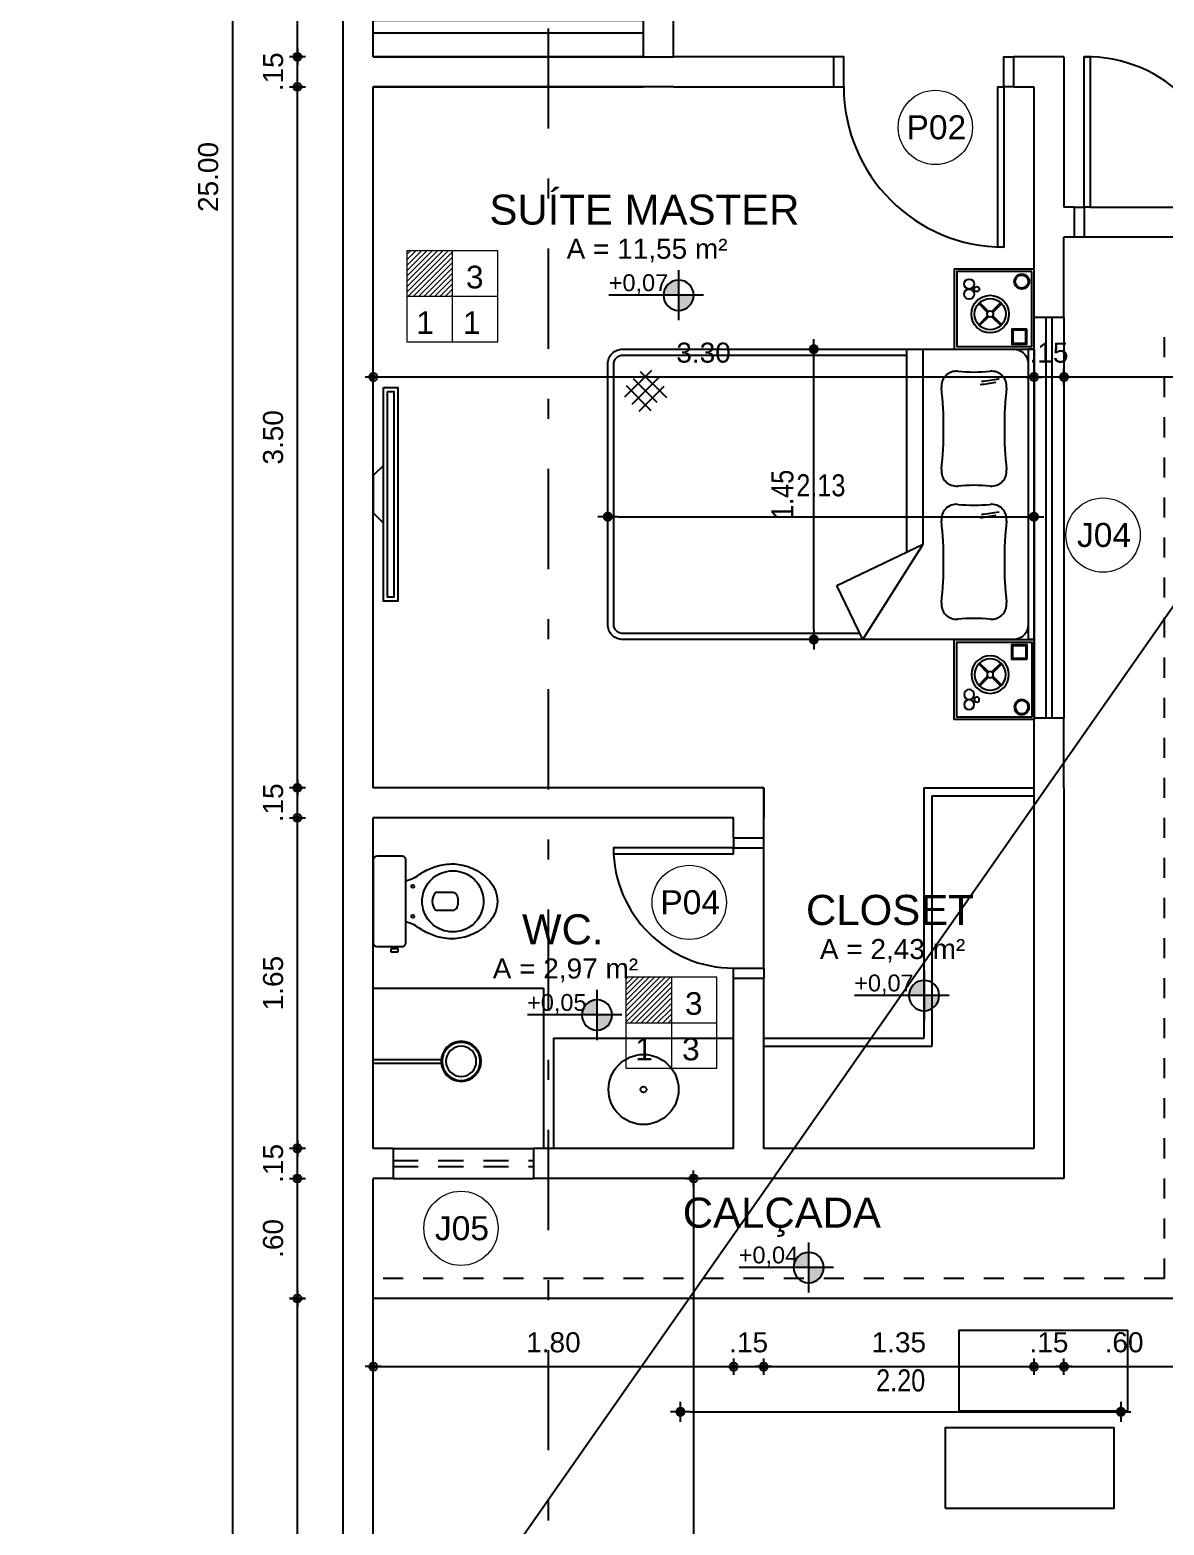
# Model space of a CAD drawing. Header units: millimetres. Extents: x 0 to 5100, y -1 to 1869.
# Drawn here: x 4687.75 to 4693.41, y 980.47 to 987.93 of the extents above; entities that cross this region are included whole.
import ezdxf
from ezdxf.enums import TextEntityAlignment as Align

# ---------------------------------------------------------------- set-up
doc = ezdxf.new("R2010")
doc.units = ezdxf.units.MM
doc.header["$LTSCALE"] = 20
for name, pattern in [('DASHDOT', [1, 0.5, -0.25, 0, -0.25]), ('HIDDEN', [0.375, 0.25, -0.125]), ('HIDDEN2', [0.1875, 0.125, -0.0625])]:
    doc.linetypes.add(name, pattern=pattern)
for name, color, linetype in [('0-COTAS', 8, 'Continuous'), ('01', 4, 'Continuous'), ('a-pem-m', 6, 'Continuous'), ('A-PEN-08', 8, 'Continuous'), ('A-PEN-C', 4, 'Continuous'), ('A-PEN-G', 3, 'Continuous'), ('A-PEN-M', 6, 'Continuous'), ('A-PEN-R', 1, 'Continuous'), ('BANHEIRO', 6, 'Continuous'), ('Calçada', 1, 'Continuous'), ('COTA', 7, 'Continuous'), ('COTAS', 7, 'Continuous'), ('JANELAS_EXTERNO', 3, 'Continuous'), ('JANELAS_INTERNO', 3, 'Continuous'), ('L-Texto', 30, 'Continuous'), ('MÓVEIS', 233, 'Continuous'), ('NIVEIS', 1, 'Continuous'), ('PAREDE2.5', 5, 'Continuous'), ('portas', 4, 'Continuous'), ('QUADRA', 4, 'Continuous')]:
    doc.layers.add(name, color=color, linetype=linetype)
doc.layers.add('BLOCOS', color=4, linetype='Continuous', lineweight=9)
doc.layers.add('ESPC', color=3, linetype='Continuous', lineweight=18)
doc.styles.add('CARIMBO_DADOS', font='arial.ttf', dxfattribs={"height": 0.1})
doc.styles.add('F2', font='ARIALN.TTF')
doc.styles.add('REGUA80', font='arial.ttf', dxfattribs={"height": 1})
doc.styles.get("Standard").update_dxf_attribs({"font": 'arial.ttf'})
doc.styles.add('T20', font='PORT2', dxfattribs={"height": 0.2})
doc.styles.add('TEXT', font='arial.ttf')
doc.dimstyles.new('ARQUITETURA', dxfattribs={"dimtxt": 0.11, "dimasz": 0.05, "dimexe": 0.1, "dimexo": 0, "dimgap": 0.1, "dimtad": 1, "dimzin": 5, "dimdsep": 46, "dimtxsty": 'F2', "dimblk": 'COTA', "dimcen": 0, "dimse1": 1, "dimse2": 1, "dimadec": 0, "dimazin": 0, "dimtfac": 2, "dimtix": 1, "dimtmove": 2, "dimatfit": 3, "dimldrblk": 'COTA', "dimfxl": 1, "dimtolj": 1, "dimtzin": 5, "dimarcsym": 0})
doc.dimstyles.get("Standard").update_dxf_attribs({"dimtxt": 0.18, "dimasz": 0.18, "dimexe": 0.18, "dimexo": 0.0625, "dimgap": 0.09, "dimtad": 0, "dimtih": 1, "dimtoh": 1, "dimdec": 4, "dimzin": 0, "dimdsep": 46, "dimtxsty": 'Standard', "dimcen": 0.09, "dimadec": 0, "dimazin": 0, "dimtfac": 1, "dimtdec": 4, "dimtofl": 0, "dimtmove": 0, "dimatfit": 3, "dimfxl": 1, "dimtolj": 1, "dimtzin": 0, "dimarcsym": 0})

# ---------------------------------------------------------------- blocks, each defined once
blk = doc.blocks.new('CamaCasal03')
at = {"layer": 'a-pem-m'}
for p, q in [((0, 0.725), (0.03, 0.725)), ((0, -0.725), (0, 0.725)), ((0.03, -0.725), (0.03, 0.725)), ((0.8563, 0.725), (0.5557, 0.2489)), ((0.8563, 0.725), (0.9866, 0.4548)), ((0.9866, 0.4548), (0.5557, 0.2489)), ((0.5557, 0.2489), (0.5557, -0.725)), ((0.6357, 0.2871), (0.6357, -0.725)), ((1.9734, -0.4155), (1.8489, -0.5401)), ((2.0387, -0.5433), (1.9146, -0.4192)), ((1.968, -0.614), (1.8369, -0.483)), ((2.0088, -0.4509), (1.8691, -0.5905)), ((2.0033, -0.5787), (1.8847, -0.46)), ((2.0441, -0.4862), (1.9099, -0.6205)), ((0, -0.725), (0.03, -0.725))]:
    blk.add_line(p, q, dxfattribs=at)
for points in [[(0.03, 0.65, -0.414214), (0.105, 0.725), (2.055, 0.725, -0.414214), (2.13, 0.65), (2.13, -0.65, -0.414214), (2.055, -0.725), (0.105, -0.725, -0.414214), (0.03, -0.65)], [(0.8707, 0.695), (2.055, 0.695, -0.414214), (2.1, 0.65), (2.1, -0.65, -0.414214), (2.055, -0.695), (0.6357, -0.695, -0.260729)]]:
    blk.add_lwpolyline(points, format="xyb", dxfattribs=at)
for centre, radius, start, end in [((0.2132, 0.5483), 0.075, 84.82719, 186.04557), ((0.301, 1.5181), 0.8988, 264.82719, 275.17281), ((0.3888, 0.5483), 0.075, 353.95443, 95.17281), ((-1.7863, 0.3366), 1.9357, 353.95443, 6.04557), ((2.3883, 0.3366), 1.9357, 173.95443, 186.04557), ((0.2132, 0.1248), 0.075, 173.95443, 275.17281), ((0.3511, -0.7948), 0.8988, 95.55336, 101.22803), ((0.3667, -0.7773), 0.8988, 96.1446, 101.22803), ((0.3888, 0.1248), 0.075, 264.82719, 6.04557), ((0.301, -0.845), 0.8988, 84.82719, 95.17281), ((0.2132, -0.1161), 0.075, 84.82719, 186.04557), ((0.301, 0.8537), 0.8988, 264.82719, 275.17281), ((0.3888, -0.1161), 0.075, 353.95443, 95.17281), ((-1.7863, -0.3279), 1.9357, 353.95443, 6.04557), ((2.3883, -0.3279), 1.9357, 173.95443, 186.04557), ((0.2132, -0.5397), 0.075, 173.95443, 275.17281), ((0.3511, -1.4593), 0.8988, 95.55336, 101.22803), ((0.3667, -1.4418), 0.8988, 96.1446, 101.22803), ((0.3888, -0.5397), 0.075, 264.82719, 6.04557), ((0.301, -1.5094), 0.8988, 84.82719, 95.17281)]:
    blk.add_arc(centre, radius, start, end, dxfattribs=at)
blk = doc.blocks.new('MesaCanto01')
at = {"layer": 'a-pem-m'}
for points in [[(0, -0.4), (0.4, -0.4), (0.4, 0), (0, 0)], [(0.0125, -0.3875), (0.3875, -0.3875), (0.3875, -0.0125), (0.0125, -0.0125)], [(0.0425, -0.095), (0.1075, -0.095), (0.1075, -0.03), (0.0425, -0.03)]]:
    blk.add_lwpolyline(points, close=True, dxfattribs=at)
for points in [[(0.0375, -0.1), (0.1125, -0.1), (0.1125, -0.025), (0.0375, -0.025), (0.0375, -0.1)], [(0.2072, -0.1664), (0.1628, -0.122)], [(0.2116, -0.162), (0.1672, -0.1176)], [(0.2288, -0.162), (0.2732, -0.1176)], [(0.2332, -0.1664), (0.2776, -0.122)], [(0.1628, -0.228), (0.2072, -0.1836)], [(0.1672, -0.2324), (0.2116, -0.188)], [(0.2732, -0.2324), (0.2288, -0.188)], [(0.2776, -0.228), (0.2332, -0.1836)]]:
    blk.add_lwpolyline(points, dxfattribs=at)
for centre, radius in [((0.2202, -0.175), 0.0937), ((0.2202, -0.175), 0.0781), ((0.2202, -0.175), 0.0156), ((0.2875, -0.3), 0.0125), ((0.325, -0.275), 0.025), ((0.0625, -0.3375), 0.0375), ((0.0625, -0.3375), 0.0325), ((0.325, -0.325), 0.025)]:
    blk.add_circle(centre, radius, dxfattribs=at)
blk = doc.blocks.new('Bacia01cx')
at = {"layer": 'a-pem-m'}
for p, q in [((0.124, -0.2365), (0.088, -0.2365)), ((0.088, -0.2365), (0.088, -0.2525)), ((0.088, -0.2525), (0.106, -0.2525)), ((0.091, -0.225), (0.091, -0.2365)), ((0.106, -0.2525), (0.124, -0.2525)), ((0.121, -0.2365), (0.121, -0.225)), ((0.124, -0.2525), (0.124, -0.2365))]:
    blk.add_line(p, q, dxfattribs=at)
for points in [[(0, 0), (0, -0.207, 0.418036), (0.018, -0.225), (0.1435, -0.225, 0.424217), (0.1625, -0.207), (0.1625, 0.2066, 0.430132), (0.1435, 0.225), (0.121, 0.225), (0.091, 0.225), (0.018, 0.225, 0.418036), (0, 0.207)], [(0.2445, 0, -0.18052), (0.282, 0.1, -0.167158), (0.367, 0.1495, -0.1), (0.427, 0.1495, -0.096291), (0.477, 0.13, -0.13332), (0.527, 0.081, -0.150886), (0.5505, 0, -0.150886), (0.527, -0.081, -0.13332), (0.477, -0.13, -0.096291), (0.427, -0.1495, -0.1), (0.367, -0.1495, -0.167158), (0.282, -0.1, -0.18052)], [(0.419, 0.03, 0.276984), (0.397, 0.0445), (0.312, 0.0445, 0.393258), (0.312, -0.0445), (0.397, -0.0445, 0.276984), (0.419, -0.03, 0.2)]]:
    blk.add_lwpolyline(points, format="xyb", close=True, dxfattribs=at)
blk.add_lwpolyline([(0.1625, 0.1028), (0.187, 0.1105, 0.060779), (0.22, 0.1265, -0.06199), (0.277, 0.1605, -0.067868), (0.347, 0.1825, -0.08648), (0.427, 0.1845, -0.085166), (0.507, 0.159, -0.098298), (0.582, 0.1, -0.182004), (0.62, 0, -0.182004), (0.582, -0.1, -0.098298), (0.507, -0.159, -0.085166), (0.427, -0.1845, -0.08648), (0.347, -0.1825, -0.067868), (0.277, -0.1605, -0.06199), (0.22, -0.1265, 0.060779), (0.187, -0.1105), (0.1625, -0.1028)], format="xyb", dxfattribs=at)
for centre in [(0.1977, 0.075), (0.1977, -0.075)]:
    blk.add_circle(centre, 0.0075, dxfattribs=at)
blk = doc.blocks.new('Chuveiro01')
at = {"layer": '01'}
for p, q in [((0.01, 0), (-0.01, 0)), ((-0.01, 0), (-0.01, -0.3396)), ((0.01, -0.3396), (0.01, 0))]:
    blk.add_line(p, q, dxfattribs=at)
for radius in [0.1, 0.095, 0.0758]:
    blk.add_circle((0, -0.4391), radius, dxfattribs=at)
blk = doc.blocks.new('CIRCULOS')
at = {"layer": 'COTAS'}
for p, q in [((-4, 0), (4, 0)), ((0, 4), (0, -4))]:
    blk.add_line(p, q, dxfattribs=at)
for radius in [2, 1]:
    blk.add_circle((0, 0), radius, dxfattribs=at)
blk = doc.blocks.new('*D143')
at = {"layer": 'PAREDE2.5', "color": 8, "lineweight": -2, "ltscale": 0.05}
blk.add_line((4689.0843, 974.8586), (4689.0843, 981.5886), dxfattribs=at)
at = {"layer": 'PAREDE2.5', "color": 8, "lineweight": -2, "ltscale": 0.05, "xscale": 0.01, "yscale": 0.01, "zscale": 0.01}
for p, rotation in [((4689.0843, 981.5986), 90), ((4689.0843, 974.8486), 270)]:
    blk.add_blockref('CIRCULOS', p, dxfattribs=dict(at, rotation=rotation))
at = {"layer": 'PAREDE2.5', "color": 230, "ltscale": 0.05, "insert": (4688.9632, 978.2236), "char_height": 0.1, "attachment_point": 5, "rotation": 90, "style": 'CARIMBO_DADOS'}
blk.add_mtext('\\A1;6.75', dxfattribs=at)
blk = doc.blocks.new('*D144')
at = {"layer": 'PAREDE2.5', "color": 8, "lineweight": -2, "ltscale": 0.05}
blk.add_line((4689.0843, 981.6086), (4689.0843, 982.1886), dxfattribs=at)
at = {"layer": 'PAREDE2.5', "color": 8, "lineweight": -2, "ltscale": 0.05, "xscale": 0.01, "yscale": 0.01, "zscale": 0.01}
for p, rotation in [((4689.0843, 982.1986), 90), ((4689.0843, 981.5986), 270)]:
    blk.add_blockref('CIRCULOS', p, dxfattribs=dict(at, rotation=rotation))
at = {"layer": 'PAREDE2.5', "color": 230, "ltscale": 0.05, "insert": (4688.9632, 981.8986), "char_height": 0.1, "attachment_point": 5, "rotation": 90, "style": 'CARIMBO_DADOS'}
blk.add_mtext('\\A1;.60', dxfattribs=at)
blk = doc.blocks.new('*D145')
at = {"layer": 'PAREDE2.5', "color": 8, "lineweight": -2, "ltscale": 0.05}
for p, q in [((4689.0843, 982.3586), (4689.0843, 982.3686)), ((4689.0843, 982.1986), (4689.0843, 982.3486)), ((4689.0843, 982.1886), (4689.0843, 982.1786))]:
    blk.add_line(p, q, dxfattribs=at)
at = {"layer": 'PAREDE2.5', "color": 8, "lineweight": -2, "ltscale": 0.05, "xscale": 0.01, "yscale": 0.01, "zscale": 0.01}
for p, rotation in [((4689.0843, 982.3486), 270), ((4689.0843, 982.1986), 90)]:
    blk.add_blockref('CIRCULOS', p, dxfattribs=dict(at, rotation=rotation))
at = {"layer": 'PAREDE2.5', "color": 230, "ltscale": 0.05, "insert": (4688.9632, 982.2736), "char_height": 0.1, "attachment_point": 5, "rotation": 90, "style": 'CARIMBO_DADOS'}
blk.add_mtext('\\A1;.15', dxfattribs=at)
blk = doc.blocks.new('*D146')
at = {"layer": 'PAREDE2.5', "color": 8, "lineweight": -2, "ltscale": 0.05}
blk.add_line((4689.0843, 982.3586), (4689.0843, 983.9886), dxfattribs=at)
at = {"layer": 'PAREDE2.5', "color": 8, "lineweight": -2, "ltscale": 0.05, "xscale": 0.01, "yscale": 0.01, "zscale": 0.01}
for p, rotation in [((4689.0843, 983.9986), 90), ((4689.0843, 982.3486), 270)]:
    blk.add_blockref('CIRCULOS', p, dxfattribs=dict(at, rotation=rotation))
at = {"layer": 'PAREDE2.5', "color": 230, "ltscale": 0.05, "insert": (4688.9632, 983.1736), "char_height": 0.1, "attachment_point": 5, "rotation": 90, "style": 'CARIMBO_DADOS'}
blk.add_mtext('\\A1;1.65', dxfattribs=at)
blk = doc.blocks.new('*D147')
at = {"layer": 'PAREDE2.5', "color": 8, "lineweight": -2, "ltscale": 0.05}
for p, q in [((4689.0843, 984.1586), (4689.0843, 984.1686)), ((4689.0843, 983.9986), (4689.0843, 984.1486)), ((4689.0843, 983.9886), (4689.0843, 983.9786))]:
    blk.add_line(p, q, dxfattribs=at)
at = {"layer": 'PAREDE2.5', "color": 8, "lineweight": -2, "ltscale": 0.05, "xscale": 0.01, "yscale": 0.01, "zscale": 0.01}
for p, rotation in [((4689.0843, 984.1486), 270), ((4689.0843, 983.9986), 90)]:
    blk.add_blockref('CIRCULOS', p, dxfattribs=dict(at, rotation=rotation))
at = {"layer": 'PAREDE2.5', "color": 230, "ltscale": 0.05, "insert": (4688.9632, 984.0736), "char_height": 0.1, "attachment_point": 5, "rotation": 90, "style": 'CARIMBO_DADOS'}
blk.add_mtext('\\A1;.15', dxfattribs=at)
blk = doc.blocks.new('*D148')
at = {"layer": 'PAREDE2.5', "color": 8, "lineweight": -2, "ltscale": 0.05}
blk.add_line((4689.0843, 984.1586), (4689.0843, 987.6386), dxfattribs=at)
at = {"layer": 'PAREDE2.5', "color": 8, "lineweight": -2, "ltscale": 0.05, "xscale": 0.01, "yscale": 0.01, "zscale": 0.01}
for p, rotation in [((4689.0843, 987.6486), 90), ((4689.0843, 984.1486), 270)]:
    blk.add_blockref('CIRCULOS', p, dxfattribs=dict(at, rotation=rotation))
at = {"layer": 'PAREDE2.5', "color": 230, "ltscale": 0.05, "insert": (4688.9632, 985.8986), "char_height": 0.1, "attachment_point": 5, "rotation": 90, "style": 'CARIMBO_DADOS'}
blk.add_mtext('\\A1;3.50', dxfattribs=at)
blk = doc.blocks.new('*D149')
at = {"layer": 'PAREDE2.5', "color": 8, "lineweight": -2, "ltscale": 0.05}
for p, q in [((4689.0843, 987.8086), (4689.0843, 987.8186)), ((4689.0843, 987.6486), (4689.0843, 987.7986)), ((4689.0843, 987.6386), (4689.0843, 987.6286))]:
    blk.add_line(p, q, dxfattribs=at)
at = {"layer": 'PAREDE2.5', "color": 8, "lineweight": -2, "ltscale": 0.05, "xscale": 0.01, "yscale": 0.01, "zscale": 0.01}
for p, rotation in [((4689.0843, 987.7986), 270), ((4689.0843, 987.6486), 90)]:
    blk.add_blockref('CIRCULOS', p, dxfattribs=dict(at, rotation=rotation))
at = {"layer": 'PAREDE2.5', "color": 230, "ltscale": 0.05, "insert": (4688.9632, 987.7236), "char_height": 0.1, "attachment_point": 5, "rotation": 90, "style": 'CARIMBO_DADOS'}
blk.add_mtext('\\A1;.15', dxfattribs=at)
blk = doc.blocks.new('*D150')
at = {"layer": 'PAREDE2.5', "color": 8, "lineweight": -2, "ltscale": 0.05}
blk.add_line((4689.0843, 987.8086), (4689.0843, 990.9886), dxfattribs=at)
at = {"layer": 'PAREDE2.5', "color": 8, "lineweight": -2, "ltscale": 0.05, "xscale": 0.01, "yscale": 0.01, "zscale": 0.01}
for p, rotation in [((4689.0843, 990.9986), 90), ((4689.0843, 987.7986), 270)]:
    blk.add_blockref('CIRCULOS', p, dxfattribs=dict(at, rotation=rotation))
at = {"layer": 'PAREDE2.5', "color": 230, "ltscale": 0.05, "insert": (4688.9632, 989.3986), "char_height": 0.1, "attachment_point": 5, "rotation": 90, "style": 'CARIMBO_DADOS'}
blk.add_mtext('\\A1;3.20', dxfattribs=at)
blk = doc.blocks.new('*D131')
at = {"layer": 'PAREDE2.5', "color": 8, "lineweight": -2, "ltscale": 0.05}
blk.add_line((4688.7601, 999.6886), (4688.7601, 974.7086), dxfattribs=at)
at = {"layer": 'PAREDE2.5', "color": 8, "lineweight": -2, "ltscale": 0.05, "xscale": 0.01, "yscale": 0.01, "zscale": 0.01}
for p, rotation in [((4688.7601, 999.6986), 90), ((4688.7601, 974.6986), 270)]:
    blk.add_blockref('CIRCULOS', p, dxfattribs=dict(at, rotation=rotation))
at = {"layer": 'PAREDE2.5', "color": 230, "ltscale": 0.05, "insert": (4688.6391, 987.1986), "char_height": 0.1, "attachment_point": 5, "rotation": 90, "style": 'CARIMBO_DADOS'}
blk.add_mtext('\\A1;25.00', dxfattribs=at)
blk = doc.blocks.new('cotas')
at = {"layer": 'L-Texto'}
h = blk.add_hatch(color=6, dxfattribs=at)
h.paths.add_polyline_path([(0.135, 0, 0.414214), (0, 0.135), (0, 0)])
h.paths.add_polyline_path([(0, 0), (-0.135, 0, 0.414214), (0, -0.135)])
for p, q in [((0, 0.223), (0, -0.223)), ((-0.223, 0), (0.621, 0))]:
    blk.add_line(p, q, dxfattribs=at)
blk.add_circle((0, 0), 0.135, dxfattribs=at)
at = {"layer": 'L-Texto', "color": 6, "style": 'T20'}
blk.add_attdef('COTA', (0.167, 0.038), '', height=0.15, dxfattribs=at)
blk = doc.blocks.new('*D188')
at = {"layer": 'PAREDE2.5', "color": 8, "lineweight": -2, "ltscale": 0.05}
blk.add_line((4689.4731, 981.2585), (4691.2531, 981.2585), dxfattribs=at)
at = {"layer": 'PAREDE2.5', "color": 8, "lineweight": -2, "ltscale": 0.05, "xscale": 0.01, "yscale": 0.01, "zscale": 0.01, "rotation": 180}
blk.add_blockref('CIRCULOS', (4689.4631, 981.2585), dxfattribs=at)
at = {"layer": 'PAREDE2.5', "color": 8, "lineweight": -2, "ltscale": 0.05, "xscale": 0.01, "yscale": 0.01, "zscale": 0.01}
blk.add_blockref('CIRCULOS', (4691.2631, 981.2585), dxfattribs=at)
at = {"layer": 'PAREDE2.5', "color": 230, "ltscale": 0.05, "insert": (4690.3631, 981.3795), "char_height": 0.1, "attachment_point": 5, "style": 'CARIMBO_DADOS'}
blk.add_mtext('\\A1;1.80', dxfattribs=at)
blk = doc.blocks.new('*D189')
at = {"layer": 'PAREDE2.5', "color": 8, "lineweight": -2, "ltscale": 0.05}
for p, q in [((4691.2531, 981.2585), (4691.2431, 981.2585)), ((4691.2631, 981.2585), (4691.4131, 981.2585)), ((4691.4231, 981.2585), (4691.4331, 981.2585))]:
    blk.add_line(p, q, dxfattribs=at)
at = {"layer": 'PAREDE2.5', "color": 8, "lineweight": -2, "ltscale": 0.05, "xscale": 0.01, "yscale": 0.01, "zscale": 0.01}
blk.add_blockref('CIRCULOS', (4691.2631, 981.2585), dxfattribs=at)
at = {"layer": 'PAREDE2.5', "color": 8, "lineweight": -2, "ltscale": 0.05, "xscale": 0.01, "yscale": 0.01, "zscale": 0.01, "rotation": 180}
blk.add_blockref('CIRCULOS', (4691.4131, 981.2585), dxfattribs=at)
at = {"layer": 'PAREDE2.5', "color": 230, "ltscale": 0.05, "insert": (4691.3381, 981.3795), "char_height": 0.1, "attachment_point": 5, "style": 'CARIMBO_DADOS'}
blk.add_mtext('\\A1;.15', dxfattribs=at)
blk = doc.blocks.new('*D190')
at = {"layer": 'PAREDE2.5', "color": 8, "lineweight": -2, "ltscale": 0.05}
blk.add_line((4691.4231, 981.2585), (4692.7531, 981.2585), dxfattribs=at)
at = {"layer": 'PAREDE2.5', "color": 8, "lineweight": -2, "ltscale": 0.05, "xscale": 0.01, "yscale": 0.01, "zscale": 0.01, "rotation": 180}
blk.add_blockref('CIRCULOS', (4691.4131, 981.2585), dxfattribs=at)
at = {"layer": 'PAREDE2.5', "color": 8, "lineweight": -2, "ltscale": 0.05, "xscale": 0.01, "yscale": 0.01, "zscale": 0.01}
blk.add_blockref('CIRCULOS', (4692.7631, 981.2585), dxfattribs=at)
at = {"layer": 'PAREDE2.5', "color": 230, "ltscale": 0.05, "insert": (4692.0881, 981.3796), "char_height": 0.1, "attachment_point": 5, "style": 'CARIMBO_DADOS'}
blk.add_mtext('\\A1;1.35', dxfattribs=at)
blk = doc.blocks.new('*D191')
at = {"layer": 'PAREDE2.5', "color": 8, "lineweight": -2, "ltscale": 0.05}
for p, q in [((4692.7531, 981.2585), (4692.7431, 981.2585)), ((4692.7631, 981.2585), (4692.9131, 981.2585)), ((4692.9231, 981.2585), (4692.9331, 981.2585))]:
    blk.add_line(p, q, dxfattribs=at)
at = {"layer": 'PAREDE2.5', "color": 8, "lineweight": -2, "ltscale": 0.05, "xscale": 0.01, "yscale": 0.01, "zscale": 0.01}
blk.add_blockref('CIRCULOS', (4692.7631, 981.2585), dxfattribs=at)
at = {"layer": 'PAREDE2.5', "color": 8, "lineweight": -2, "ltscale": 0.05, "xscale": 0.01, "yscale": 0.01, "zscale": 0.01, "rotation": 180}
blk.add_blockref('CIRCULOS', (4692.9131, 981.2585), dxfattribs=at)
at = {"layer": 'PAREDE2.5', "color": 230, "ltscale": 0.05, "insert": (4692.8381, 981.3795), "char_height": 0.1, "attachment_point": 5, "style": 'CARIMBO_DADOS'}
blk.add_mtext('\\A1;.15', dxfattribs=at)
blk = doc.blocks.new('*D192')
at = {"layer": 'PAREDE2.5', "color": 8, "lineweight": -2, "ltscale": 0.05}
blk.add_line((4692.9231, 981.2585), (4693.5031, 981.2585), dxfattribs=at)
at = {"layer": 'PAREDE2.5', "color": 8, "lineweight": -2, "ltscale": 0.05, "xscale": 0.01, "yscale": 0.01, "zscale": 0.01, "rotation": 180}
blk.add_blockref('CIRCULOS', (4692.9131, 981.2585), dxfattribs=at)
at = {"layer": 'PAREDE2.5', "color": 8, "lineweight": -2, "ltscale": 0.05, "xscale": 0.01, "yscale": 0.01, "zscale": 0.01}
blk.add_blockref('CIRCULOS', (4693.5131, 981.2585), dxfattribs=at)
at = {"layer": 'PAREDE2.5', "color": 230, "ltscale": 0.05, "insert": (4693.2131, 981.3795), "char_height": 0.1, "attachment_point": 5, "style": 'CARIMBO_DADOS'}
blk.add_mtext('\\A1;.60', dxfattribs=at)
blk = doc.blocks.new('*D197')
at = {"layer": 'PAREDE2.5', "color": 8, "lineweight": -2, "ltscale": 0.05}
blk.add_line((4694.5031, 986.1999), (4692.9231, 986.1999), dxfattribs=at)
at = {"layer": 'PAREDE2.5', "color": 8, "lineweight": -2, "ltscale": 0.05, "xscale": 0.01, "yscale": 0.01, "zscale": 0.01, "rotation": 180}
blk.add_blockref('CIRCULOS', (4692.9131, 986.1999), dxfattribs=at)
at = {"layer": 'PAREDE2.5', "color": 8, "lineweight": -2, "ltscale": 0.05, "xscale": 0.01, "yscale": 0.01, "zscale": 0.01}
blk.add_blockref('CIRCULOS', (4694.5131, 986.1999), dxfattribs=at)
at = {"layer": 'PAREDE2.5', "color": 230, "ltscale": 0.05, "insert": (4693.7131, 986.3209), "char_height": 0.1, "attachment_point": 5, "style": 'CARIMBO_DADOS'}
blk.add_mtext('\\A1;1.60', dxfattribs=at)
blk = doc.blocks.new('*D198')
at = {"layer": 'PAREDE2.5', "color": 8, "lineweight": -2, "ltscale": 0.05}
for p, q in [((4692.7531, 986.1999), (4692.7431, 986.1999)), ((4692.9131, 986.1999), (4692.7631, 986.1999)), ((4692.9231, 986.1999), (4692.9331, 986.1999))]:
    blk.add_line(p, q, dxfattribs=at)
at = {"layer": 'PAREDE2.5', "color": 8, "lineweight": -2, "ltscale": 0.05, "xscale": 0.01, "yscale": 0.01, "zscale": 0.01}
blk.add_blockref('CIRCULOS', (4692.7631, 986.1999), dxfattribs=at)
at = {"layer": 'PAREDE2.5', "color": 8, "lineweight": -2, "ltscale": 0.05, "xscale": 0.01, "yscale": 0.01, "zscale": 0.01, "rotation": 180}
blk.add_blockref('CIRCULOS', (4692.9131, 986.1999), dxfattribs=at)
at = {"layer": 'PAREDE2.5', "color": 230, "ltscale": 0.05, "insert": (4692.8381, 986.3209), "char_height": 0.1, "attachment_point": 5, "style": 'CARIMBO_DADOS'}
blk.add_mtext('\\A1;.15', dxfattribs=at)
blk = doc.blocks.new('*D199')
at = {"layer": 'PAREDE2.5', "color": 8, "lineweight": -2, "ltscale": 0.05}
blk.add_line((4692.7531, 986.1999), (4689.4731, 986.1999), dxfattribs=at)
at = {"layer": 'PAREDE2.5', "color": 8, "lineweight": -2, "ltscale": 0.05, "xscale": 0.01, "yscale": 0.01, "zscale": 0.01, "rotation": 180}
blk.add_blockref('CIRCULOS', (4689.4631, 986.1999), dxfattribs=at)
at = {"layer": 'PAREDE2.5', "color": 8, "lineweight": -2, "ltscale": 0.05, "xscale": 0.01, "yscale": 0.01, "zscale": 0.01}
blk.add_blockref('CIRCULOS', (4692.7631, 986.1999), dxfattribs=at)
at = {"layer": 'PAREDE2.5', "color": 230, "ltscale": 0.05, "insert": (4691.1131, 986.321), "char_height": 0.1, "attachment_point": 5, "style": 'CARIMBO_DADOS'}
blk.add_mtext('\\A1;3.30', dxfattribs=at)
blk = doc.blocks.new('PPT')
at = {"layer": 'ESPC'}
h = blk.add_hatch(dxfattribs=at)
h.set_pattern_fill('ANSI31', color=230, scale=0.151434, style=0)
h.set_pattern_definition([(45, (-380.857991, -318.27081), (-0.01338497334, 0.01338497334), [])])
h.paths.add_polyline_path([(2177.9103, 421.0939), (2177.9103, 420.8668), (2178.1374, 420.8668), (2178.1374, 421.0939)])
at = {"layer": 'ESPC', "color": 230}
for p, q in [((2178.1374, 421.0939), (2178.1374, 420.6396)), ((2177.9103, 420.8668), (2178.3646, 420.8668))]:
    blk.add_line(p, q, dxfattribs=at)
blk.add_lwpolyline([(2177.9103, 420.6396), (2178.3646, 420.6396), (2178.3646, 421.0939), (2177.9103, 421.0939)], close=True, dxfattribs=at)
at = {"layer": 'ESPC', "color": 230, "style": 'CARIMBO_DADOS'}
for tag, p in [('7', (2178.2055, 420.9064)), ('4', (2177.9574, 420.6791)), ('1', (2178.191, 420.6792))]:
    blk.add_attdef(tag, p, '', height=0.15, dxfattribs=at)
blk = doc.blocks.new('*D210')
at = {"layer": 'PAREDE2.5', "color": 8, "lineweight": -2, "ltscale": 0.05}
blk.add_line((4691.0629, 982.1886), (4691.0629, 974.7086), dxfattribs=at)
at = {"layer": 'PAREDE2.5', "color": 8, "lineweight": -2, "ltscale": 0.05, "xscale": 0.01, "yscale": 0.01, "zscale": 0.01}
for p, rotation in [((4691.0629, 982.1986), 90), ((4691.0629, 974.6986), 270)]:
    blk.add_blockref('CIRCULOS', p, dxfattribs=dict(at, rotation=rotation))
at = {"layer": 'PAREDE2.5', "color": 230, "ltscale": 0.05, "insert": (4690.9418, 978.4486), "char_height": 0.1, "attachment_point": 5, "rotation": 90, "style": 'CARIMBO_DADOS'}
blk.add_mtext('\\A1;7.50', dxfattribs=at)
blk = doc.blocks.new('COTA')
at = {"layer": 'COTA'}
for p, q in [((-1, 0), (1, 0)), ((0, 1), (0, -1))]:
    blk.add_line(p, q, dxfattribs=at)
at = {"layer": 'COTA', "const_width": 0.5}
blk.add_lwpolyline([(-0.25, 0, 1), (0.25, 0, 1)], format="xyb", close=True, dxfattribs=at)
blk = doc.blocks.new('*D213')
at = {"color": 0, "lineweight": -2}
blk.add_line((4691.0474, 981.0331), (4693.1474, 981.0331), dxfattribs=at)
at = {"color": 0, "lineweight": -2, "xscale": 0.05, "yscale": 0.05, "zscale": 0.05, "rotation": 180}
blk.add_blockref('COTA', (4690.9974, 981.0331), dxfattribs=at)
at = {"color": 0, "lineweight": -2, "xscale": 0.05, "yscale": 0.05, "zscale": 0.05}
blk.add_blockref('COTA', (4693.1974, 981.0331), dxfattribs=at)
at = {"color": 0, "insert": (4692.0974, 981.1893), "char_height": 0.11, "attachment_point": 5, "style": 'F2'}
blk.add_mtext('\\A1;2.20', dxfattribs=at)
blk = doc.blocks.new('*D275')
at = {"color": 0, "lineweight": -2}
blk.add_line((4691.6633, 984.9391), (4691.6633, 986.2891), dxfattribs=at)
at = {"color": 0, "lineweight": -2, "xscale": 0.05, "yscale": 0.05, "zscale": 0.05}
for p, rotation in [((4691.6633, 986.3391), 90), ((4691.6633, 984.8891), 270)]:
    blk.add_blockref('COTA', p, dxfattribs=dict(at, rotation=rotation))
at = {"color": 0, "insert": (4691.5071, 985.6141), "char_height": 0.11, "attachment_point": 5, "rotation": 90, "style": 'F2'}
blk.add_mtext('\\A1;1.45', dxfattribs=at)
blk = doc.blocks.new('*D276')
at = {"color": 0, "lineweight": -2}
blk.add_line((4690.6846, 985.5024), (4692.7131, 985.5024), dxfattribs=at)
at = {"color": 0, "lineweight": -2, "xscale": 0.05, "yscale": 0.05, "zscale": 0.05, "rotation": 180}
blk.add_blockref('COTA', (4690.6346, 985.5024), dxfattribs=at)
at = {"color": 0, "lineweight": -2, "xscale": 0.05, "yscale": 0.05, "zscale": 0.05}
blk.add_blockref('COTA', (4692.7631, 985.5024), dxfattribs=at)
at = {"color": 0, "insert": (4691.6988, 985.6585), "char_height": 0.11, "attachment_point": 5, "style": 'F2'}
blk.add_mtext('\\A1;2.13', dxfattribs=at)

msp = doc.modelspace()

# ---------------------------------------------------------------- hatches: boundary and pattern name
at = {"layer": 'A-PEN-08', "linetype": 'HIDDEN', "ltscale": 0.001}
h = msp.add_hatch(dxfattribs=at)
h.set_pattern_fill('ANSI32', color=256, scale=0.02, angle=315, style=0)
h.set_pattern_definition([(0, (4690.5252, 990.64796), (4e-17, 0.1905), []), (0, (4690.5887, 990.58446), (4e-17, 0.1905), [])])
h.paths.add_polyline_path([(4690.8131, 990.9986), (4690.4881, 990.9986), (4690.338, 990.9986), (4690.338, 989.5568), (4690.3473, 989.5568, -1), (4690.4985, 989.5568, -1), (4690.3473, 989.5568), (4690.338, 989.5568), (4690.338, 987.7986), (4690.8131, 987.7986)])
h.paths.add_polyline_path([(4690.338, 990.9986), (4689.7881, 990.9986), (4689.4631, 990.9986), (4689.4631, 987.7986), (4690.338, 987.7986)])
h.paths.add_polyline_path([(4690.4441, 989.1825), (4690.4441, 989.5299), (4690.2926, 989.5299), (4690.2926, 989.1825)], flags=24)
h.paths.add_polyline_path([(4690.2948, 989.0123), (4690.2948, 989.7885), (4690.0887, 989.7885), (4690.0887, 989.0123)], flags=24)
h.paths.add_polyline_path([(4690.1532, 988.6814), (4690.1532, 990.0839), (4689.8441, 990.0839), (4689.8441, 988.6814)], flags=24)
h.paths.add_polyline_path([(4690.4441, 989.1825), (4690.4441, 989.5299), (4690.2926, 989.5299), (4690.2926, 989.1825)], flags=25)

# ---------------------------------------------------------------- linework, layer by layer
at = {"color": 4}
msp.add_line((4706.3323, 1003.4635), (4680.7955, 966.9473), dxfattribs=at)
at = {"layer": 'A-PEN-08', "linetype": 'HIDDEN', "ltscale": 0.001}
for p, q in [((4693.4131, 986.3986), (4693.4131, 981.6986)), ((4693.4131, 981.6986), (4689.4631, 981.6986))]:
    msp.add_line(p, q, dxfattribs=at)
at = {"layer": 'A-PEN-C', "ltscale": 0.05}
for p, q in [((4694.4131, 986.8986), (4693.0131, 986.8986)), ((4691.4131, 983.2486), (4691.4131, 983.8486)), ((4689.4631, 983.1486), (4690.3131, 983.1486)), ((4690.3131, 983.1486), (4690.3131, 982.3486)), ((4693.5131, 981.5986), (4689.4631, 981.5986))]:
    msp.add_line(p, q, dxfattribs=at)
at = {"layer": 'A-PEN-C'}
for points in [[(4692.3881, 981.0387), (4693.2317, 981.0387), (4693.2317, 981.4387), (4692.3881, 981.4387)], [(4692.3198, 980.5525), (4693.1634, 980.5525), (4693.1634, 980.9525), (4692.3198, 980.9525)]]:
    msp.add_lwpolyline(points, close=True, dxfattribs=at)
at = {"layer": 'A-PEN-G', "ltscale": 0.05}
msp.add_arc((4692.6131, 987.6486), 0.8, 180, 270, dxfattribs=at)
at = {"layer": 'A-PEN-M', "ltscale": 0.05}
for p, q in [((4692.2131, 984.1486), (4692.2131, 982.8986)), ((4692.2131, 984.1486), (4692.7631, 984.1486)), ((4692.2531, 984.1086), (4692.2531, 982.8586)), ((4692.2531, 984.1086), (4692.7631, 984.1086)), ((4690.3631, 982.8986), (4690.3631, 982.3486)), ((4690.3631, 982.8986), (4691.2631, 982.8986)), ((4691.4131, 982.8986), (4692.2131, 982.8986)), ((4691.4131, 982.8586), (4692.2531, 982.8586))]:
    msp.add_line(p, q, dxfattribs=at)
for radius in [0.175, 0.015]:
    msp.add_circle((4690.8131, 982.6424), radius, dxfattribs=at)
at = {"layer": 'A-PEN-R', "linetype": 'DASHDOT', "ltscale": 0.05}
msp.add_line((4690.338, 972.0408), (4690.338, 999.9393), dxfattribs=at)
at = {"layer": 'BLOCOS'}
for centre in [(4692.2706, 987.446), (4693.1083, 985.4106), (4691.0413, 983.5767), (4689.9012, 981.9492)]:
    msp.add_circle(centre, 0.1854, dxfattribs=at)
at = {"layer": 'Calçada', "ltscale": 0.05}
msp.add_line((4693.0431, 987.0486), (4694.3831, 987.0486), dxfattribs=at)
at = {"layer": 'JANELAS_EXTERNO', "ltscale": 0.05}
for p, q in [((4690.8131, 987.7986), (4690.8131, 990.9986)), ((4690.9631, 987.7986), (4690.9631, 989.4486)), ((4692.7631, 986.4986), (4692.7631, 984.4986)), ((4692.9131, 986.4986), (4692.9131, 984.4986)), ((4689.5631, 982.3486), (4690.2631, 982.3486)), ((4689.5631, 982.1986), (4690.2631, 982.1986))]:
    msp.add_line(p, q, dxfattribs=at)
at = {"layer": 'JANELAS_INTERNO', "ltscale": 0.05}
for p, q in [((4692.8231, 986.4986), (4692.8231, 984.4986)), ((4692.8531, 986.4986), (4692.8531, 984.4986))]:
    msp.add_line(p, q, dxfattribs=at)
at = {"layer": 'JANELAS_INTERNO', "linetype": 'HIDDEN2', "ltscale": 0.05}
for p, q in [((4689.5631, 982.2886), (4690.2631, 982.2886)), ((4689.5631, 982.2586), (4690.2631, 982.2586))]:
    msp.add_line(p, q, dxfattribs=at)
at = {"layer": 'MÓVEIS'}
for p, q in [((4689.5146, 985.7574), (4689.4646, 985.709)), ((4689.4646, 985.5193), (4689.4646, 985.709)), ((4689.5146, 985.4708), (4689.4646, 985.5193))]:
    msp.add_line(p, q, dxfattribs=at)
for points in [[(4689.5146, 986.1479), (4689.5857, 986.1479), (4689.5857, 985.0803), (4689.5146, 985.0803)], [(4689.5346, 986.1279), (4689.5657, 986.1279), (4689.5657, 985.1003), (4689.5346, 985.1003)]]:
    msp.add_lwpolyline(points, close=True, dxfattribs=at)
at = {"layer": 'PAREDE2.5', "ltscale": 0.05}
for p, q in [((4689.3131, 974.6986), (4689.3131, 999.6986)), ((4689.4631, 987.7986), (4689.4631, 990.9986)), ((4690.8131, 987.7986), (4689.4631, 987.7986)), ((4689.4631, 987.7986), (4690.9631, 987.7986)), ((4691.7631, 987.7986), (4690.9631, 987.7986)), ((4691.7631, 987.6486), (4691.7631, 987.7986)), ((4692.7631, 987.7986), (4692.6631, 987.7986)), ((4692.6631, 987.6486), (4692.6631, 987.7986)), ((4692.9131, 987.7986), (4692.7631, 987.7986)), ((4692.9131, 987.7986), (4692.9131, 987.0486)), ((4689.4631, 984.1486), (4689.4631, 987.6486)), ((4690.8131, 987.6486), (4689.4631, 987.6486)), ((4689.4631, 987.6486), (4690.8131, 987.6486)), ((4690.9631, 987.6486), (4690.8131, 987.6486)), ((4690.9631, 987.6486), (4691.7631, 987.6486)), ((4692.6631, 987.6486), (4692.7631, 987.6486)), ((4692.7631, 987.6486), (4692.7631, 986.5986)), ((4692.9631, 987.0486), (4692.9131, 987.0486)), ((4692.9631, 987.0486), (4692.9631, 986.8986)), ((4692.9631, 986.8986), (4692.9131, 986.8986)), ((4692.9131, 986.4986), (4692.9131, 986.8986)), ((4692.7631, 986.5986), (4692.7631, 986.4986)), ((4692.7631, 986.4986), (4692.9131, 986.4986)), ((4692.7631, 984.4986), (4692.7631, 984.1486)), ((4692.7631, 984.4986), (4692.9131, 984.4986)), ((4692.9131, 984.1486), (4692.9131, 984.4986)), ((4691.4131, 984.1486), (4689.4631, 984.1486)), ((4691.4131, 983.9986), (4691.4131, 984.1486)), ((4691.4131, 984.1486), (4691.4131, 983.9986)), ((4692.7631, 984.1486), (4692.7631, 982.3486)), ((4692.9131, 984.1486), (4692.9131, 982.1986)), ((4691.2631, 983.9986), (4689.4631, 983.9986)), ((4689.4631, 982.3486), (4689.4631, 983.9986)), ((4691.2631, 983.8986), (4691.2631, 983.9986)), ((4691.4131, 983.8986), (4691.4131, 983.9986)), ((4691.2631, 983.8986), (4691.4131, 983.8986)), ((4691.2631, 982.3486), (4691.2631, 983.1986)), ((4691.2631, 983.1986), (4691.4131, 983.1986)), ((4691.4131, 982.3486), (4691.4131, 983.1986)), ((4691.2631, 982.3486), (4691.2631, 983.0986)), ((4689.5631, 982.3486), (4689.4631, 982.3486)), ((4689.5631, 982.3486), (4689.5631, 982.1986)), ((4691.2631, 982.3486), (4690.2631, 982.3486)), ((4690.2631, 982.3486), (4690.2631, 982.1986)), ((4692.7631, 982.3486), (4691.4131, 982.3486)), ((4689.4631, 975.2486), (4689.4631, 982.1986)), ((4689.5631, 982.1986), (4689.4631, 982.1986)), ((4691.2631, 982.1986), (4690.2631, 982.1986)), ((4692.9131, 982.1986), (4691.2631, 982.1986))]:
    msp.add_line(p, q, dxfattribs=at)
at = {"layer": 'portas', "ltscale": 0.05}
for points in [[(4691.7631, 987.6486), (4691.8131, 987.6486), (4691.8131, 987.7986), (4691.7631, 987.7986)], [(4692.6631, 987.6486), (4692.6131, 987.6486), (4692.6131, 987.7986), (4692.6631, 987.7986)], [(4692.9631, 987.0486), (4693.0131, 987.0486), (4693.0131, 986.8986), (4692.9631, 986.8986)], [(4691.2631, 983.8986), (4691.2631, 983.8486), (4691.4131, 983.8486), (4691.4131, 983.8986)], [(4691.2631, 983.1986), (4691.2631, 983.2486), (4691.4131, 983.2486), (4691.4131, 983.1986)]]:
    msp.add_lwpolyline(points, dxfattribs=at)
for points in [[(4693.0131, 987.0486), (4693.0131, 987.7986), (4693.0431, 987.7986), (4693.0431, 987.0486)], [(4692.6131, 987.6486), (4692.6131, 986.8486), (4692.5831, 986.8486), (4692.5831, 987.6486)], [(4691.2631, 983.8486), (4690.6631, 983.8486), (4690.6631, 983.8186), (4691.2631, 983.8186)]]:
    msp.add_lwpolyline(points, close=True, dxfattribs=at)
for centre, radius, start, end in [((4693.0273, 987.1102), 0.6886, 354.87004, 91.18009), ((4691.2631, 983.8486), 0.6, 180, 270)]:
    msp.add_arc(centre, radius, start, end, dxfattribs=at)
at = {"layer": 'QUADRA', "ltscale": 0.05}
msp.add_line((4692.9131, 987.7986), (4692.9131, 987.7986), dxfattribs=at)

# ---------------------------------------------------------------- block references
at = {"rotation": 180}
for name, p in [('MesaCanto01', (4692.7646, 986.3391)), ('CamaCasal03', (4692.7646, 985.6141))]:
    msp.add_blockref(name, p, dxfattribs=at)
at = {"xscale": -1}
msp.add_blockref('MesaCanto01', (4692.7646, 984.8891), dxfattribs=at)
at = {"layer": '0-COTAS', "color": 6}
ref = msp.add_blockref('PPT', (2511.7206, 565.736), dxfattribs=at)
ref.add_attrib('7', '3', (4689.9261, 986.6424), dxfattribs={"layer": 'ESPC', "color": 230, "height": 0.113, "style": 'CARIMBO_DADOS'})
ref.add_attrib('1', '1', (4689.9116, 986.4151), dxfattribs={"layer": 'ESPC', "color": 230, "height": 0.113, "style": 'CARIMBO_DADOS'})
ref.add_attrib('4', '1', (4689.6779, 986.415), dxfattribs={"layer": 'ESPC', "color": 230, "height": 0.113, "style": 'CARIMBO_DADOS'})
ref = msp.add_blockref('PPT', (2512.8146, 562.1089), dxfattribs=at)
ref.add_attrib('7', '3', (4691.02, 983.0153), dxfattribs={"layer": 'ESPC', "color": 230, "height": 0.113, "style": 'CARIMBO_DADOS'})
ref.add_attrib('1', '3', (4691.0056, 982.788), dxfattribs={"layer": 'ESPC', "color": 230, "height": 0.113, "style": 'CARIMBO_DADOS'})
ref.add_attrib('4', '1', (4690.7719, 982.7879), dxfattribs={"layer": 'ESPC', "color": 230, "height": 0.113, "style": 'CARIMBO_DADOS'})
at = {"layer": 'BANHEIRO'}
msp.add_blockref('Bacia01cx', (4689.4631, 983.5818), dxfattribs=at)
at = {"layer": 'BANHEIRO', "xscale": -1, "rotation": 90}
msp.add_blockref('Chuveiro01', (4689.4631, 982.7829), dxfattribs=at)
at = {"layer": 'NIVEIS', "color": 1}
ref = msp.add_blockref('cotas', (4690.9883, 986.608), dxfattribs=dict(at, xscale=-0.5599999999994552, yscale=0.5599999999995505, zscale=0.5599999999999999))
ref.add_attrib('COTA', '+0,07', (4690.6393, 986.6287), dxfattribs={"color": 1, "height": 0.084, "style": 'TEXT'})
ref = msp.add_blockref('cotas', (4692.2144, 983.1115), dxfattribs=dict(at, xscale=-0.5599999999994552, yscale=0.5599999999995505, zscale=0.5599999999999999))
ref.add_attrib('COTA', '+0,07', (4691.8653, 983.1322), dxfattribs={"color": 1, "height": 0.084, "style": 'TEXT'})
ref = msp.add_blockref('cotas', (4690.5806, 983.0144), dxfattribs=dict(at, xscale=-0.5599999999994552, yscale=0.5599999999995505, zscale=0.5599999999999999))
ref.add_attrib('COTA', '+0,05', (4690.2315, 983.0351), dxfattribs={"color": 1, "height": 0.084, "style": 'TEXT'})
ref = msp.add_blockref('cotas', (4691.6377, 981.7535), dxfattribs=dict(at, xscale=-0.5599999999994552, yscale=0.5599999999995505, zscale=0.5599999999999999))
ref.add_attrib('COTA', '+0,04', (4691.2886, 981.7742), dxfattribs={"color": 1, "height": 0.084, "style": 'TEXT'})

# ---------------------------------------------------------------- texts
at = {"color": 230, "attachment_point": 5, "style": 'CARIMBO_DADOS'}
for s, insert, char_height in [('SUÍTE MASTER', (4690.8175, 987.0346), 0.15), ('A = 11,55 m²', (4690.8308, 986.831), 0.1), ('CLOSET', (4692.0436, 983.5381), 0.15), ('WC.', (4690.4098, 983.441), 0.15), ('A = 2,43 m²', (4692.0569, 983.3345), 0.1), ('A = 2,97 m²', (4690.4231, 983.2374), 0.1), ('CALÇADA', (4691.504, 982.0044), 0.15)]:
    msp.add_mtext(s, dxfattribs=dict(at, insert=insert, char_height=char_height))
at = {"layer": 'BLOCOS', "style": 'REGUA80'}
for s, p in [('P02', (4692.2756, 987.3867)), ('J04', (4693.1132, 985.3513)), ('P04', (4691.0462, 983.5174)), ('J05', (4689.9062, 981.8899))]:
    msp.add_text(s, height=0.12, dxfattribs=at).set_placement(p, align=Align.CENTER)

# ---------------------------------------------------------------- dimensions: what is measured, and where the dimension line sits
at = {"color": 240}
dim = msp.add_linear_dim(base=(4691.6633, 986.3391), p1=(4691.5369, 984.8891), p2=(4691.5369, 986.3391), angle=90, dimstyle='ARQUITETURA', override={"dimfxl": 0.5, "dimfxlon": 1}, dxfattribs=at)
dim.commit()
dim.dimension.update_dxf_attribs({"geometry": '*D275', "text_midpoint": (4691.5071, 985.6141)})
dim = msp.add_linear_dim(base=(4692.7631, 985.5024), p1=(4690.6346, 985.6141), p2=(4692.7631, 985.6141), dimstyle='ARQUITETURA', override={"dimfxl": 0.5, "dimfxlon": 1}, dxfattribs=at)
dim.commit()
dim.dimension.update_dxf_attribs({"geometry": '*D276', "text_midpoint": (4691.6988, 985.6585)})
at = {"color": 4}
dim = msp.add_linear_dim(base=(4693.1974, 981.0331), p1=(4690.9974, 980.686), p2=(4693.1974, 980.836), dimstyle='ARQUITETURA', dxfattribs=at)
dim.commit()
dim.dimension.update_dxf_attribs({"geometry": '*D213', "text_midpoint": (4692.0974, 981.1893)})
at = {"layer": 'PAREDE2.5', "ltscale": 0.05}
for base, p1, p2, picture, middle in [((4688.7601, 974.6986), (4689.3131, 999.6986), (4689.3131, 974.6986), '*D131', (4688.6391, 987.1986)), ((4689.0843, 990.9986), (4689.4631, 987.7986), (4689.4631, 990.9986), '*D150', (4688.9632, 989.3986)), ((4689.0843, 987.7986), (4689.4631, 987.6486), (4689.4631, 987.7986), '*D149', (4688.9632, 987.7236)), ((4689.0843, 987.6486), (4689.4631, 984.1486), (4689.4631, 987.6486), '*D148', (4688.9632, 985.8986)), ((4689.0843, 984.1486), (4689.4631, 983.9986), (4689.4631, 984.1486), '*D147', (4688.9632, 984.0736)), ((4689.0843, 983.9986), (4689.4631, 982.3486), (4689.4631, 983.9986), '*D146', (4688.9632, 983.1736)), ((4689.0843, 982.3486), (4689.4631, 982.1986), (4689.4631, 982.3486), '*D145', (4688.9632, 982.2736)), ((4689.0843, 982.1986), (4689.4631, 981.5986), (4689.4631, 982.1986), '*D144', (4688.9632, 981.8986)), ((4691.0629, 974.6986), (4692.0881, 982.1986), (4692.8131, 974.6986), '*D210', (4690.9418, 978.4486)), ((4689.0843, 981.5986), (4689.4631, 974.8486), (4689.4631, 981.5986), '*D143', (4688.9632, 978.2236))]:
    dim = msp.add_linear_dim(base=base, p1=p1, p2=p2, angle=90, dimstyle='Standard', override={"dimtxt": 0.1, "dimasz": 0.01, "dimexe": 0, "dimexo": 0, "dimgap": 0.07, "dimtad": 1, "dimtih": 0, "dimtoh": 0, "dimdec": 2, "dimzin": 5, "dimtxsty": 'CARIMBO_DADOS', "dimblk1": 'CIRCULOS', "dimblk2": 'CIRCULOS', "dimsah": 1, "dimcen": 0, "dimse1": 1, "dimse2": 1, "dimclrd": 8, "dimclre": 8, "dimclrt": 230, "dimtfac": 100, "dimtdec": 2, "dimtix": 1, "dimtofl": 1, "dimtmove": 2, "dimldrblk": 'CIRCULOS', "dimtzin": 5}, dxfattribs=at)
    dim.commit()
    dim.dimension.update_dxf_attribs({"geometry": picture, "text_midpoint": middle})
for base, p1, p2, picture, middle in [((4689.4631, 986.1999), (4692.7631, 987.1911), (4689.4631, 986.4029), '*D199', (4691.1131, 986.321)), ((4692.7631, 986.1999), (4692.9131, 987.0486), (4692.7631, 987.1911), '*D198', (4692.8381, 986.3209)), ((4692.9131, 986.1999), (4694.5131, 987.0486), (4692.9131, 987.0486), '*D197', (4693.7131, 986.3209)), ((4691.2631, 981.2585), (4689.4631, 982.1986), (4691.2631, 982.3486), '*D188', (4690.3631, 981.3795)), ((4691.4131, 981.2585), (4691.2631, 982.3486), (4691.4131, 982.3486), '*D189', (4691.3381, 981.3795)), ((4692.7631, 981.2585), (4691.4131, 982.3486), (4692.7631, 982.3486), '*D190', (4692.0881, 981.3796)), ((4692.9131, 981.2585), (4692.7631, 982.3486), (4692.9131, 982.1986), '*D191', (4692.8381, 981.3795)), ((4693.5131, 981.2585), (4692.9131, 982.1986), (4693.5131, 981.5986), '*D192', (4693.2131, 981.3795))]:
    dim = msp.add_linear_dim(base=base, p1=p1, p2=p2, dimstyle='Standard', override={"dimtxt": 0.1, "dimasz": 0.01, "dimexe": 0, "dimexo": 0, "dimgap": 0.07, "dimtad": 1, "dimtih": 0, "dimtoh": 0, "dimdec": 2, "dimzin": 5, "dimtxsty": 'CARIMBO_DADOS', "dimblk1": 'CIRCULOS', "dimblk2": 'CIRCULOS', "dimsah": 1, "dimcen": 0, "dimse1": 1, "dimse2": 1, "dimclrd": 8, "dimclre": 8, "dimclrt": 230, "dimtfac": 100, "dimtdec": 2, "dimtix": 1, "dimtofl": 1, "dimtmove": 2, "dimldrblk": 'CIRCULOS', "dimtzin": 5}, dxfattribs=at)
    dim.commit()
    dim.dimension.update_dxf_attribs({"geometry": picture, "text_midpoint": middle})

doc.saveas('drawing.dxf')
